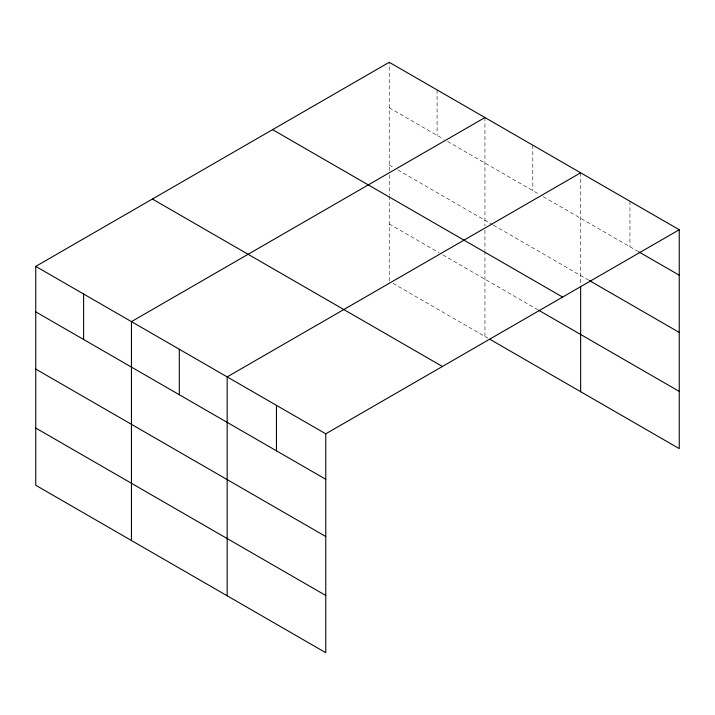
<?xml version="1.0" encoding="UTF-8"?>
<svg xmlns="http://www.w3.org/2000/svg" width="715" height="715" viewBox="0 0 715 715"><rect width="100%" height="100%" fill="white"/><g stroke="black" fill="none" stroke-linecap="round" stroke-linejoin="round"><path stroke-width="0.54" stroke-dasharray="3.58 2.68" d="M389.237 170.563L389.237 62.294M389.237 107.777L443.783 139.273M447.617 141.481L539.494 194.525M543.32 196.732L637.682 251.215M389.237 164.995L394.019 167.757M397.844 169.973L492.599 224.671M493.556 225.225L588.382 279.976M389.237 223.956L439.001 252.69M442.826 254.898L537.573 309.604M393.062 283.39L487.809 338.097M629.951 201.273L629.951 246.746M580.643 172.807L580.643 285.517M532.791 145.181L532.791 190.655M484.94 117.555L484.94 225.815M484.94 230.266L484.94 250.286M484.94 251.403L484.94 336.434M437.088 89.929L437.088 135.403M389.237 175.005L389.237 195.034M389.237 196.142L389.237 281.183"/><path stroke-width="1.07" d="M489.721 339.196L679.25 448.618L679.25 229.738L389.237 62.294L35.75 266.382L35.75 485.262L325.763 652.706L325.763 433.817L35.75 266.382M484.94 117.555L131.453 321.634L131.453 540.513M580.643 172.807L227.164 376.894L227.164 595.774M325.763 433.817L679.25 229.738M638.647 251.769L679.25 275.212M589.348 280.53L679.25 332.439M272.585 129.647L562.598 297.082M538.538 310.158L679.25 391.4M152.402 199.029L442.415 366.473M35.75 311.856L325.763 479.291M35.75 369.083L325.763 536.518M35.75 428.035L325.763 595.479M580.643 286.635L580.643 391.695M276.464 405.351L276.464 450.834M179.304 349.26L179.304 394.734M83.601 294.008L83.601 339.482"/></g></svg>
